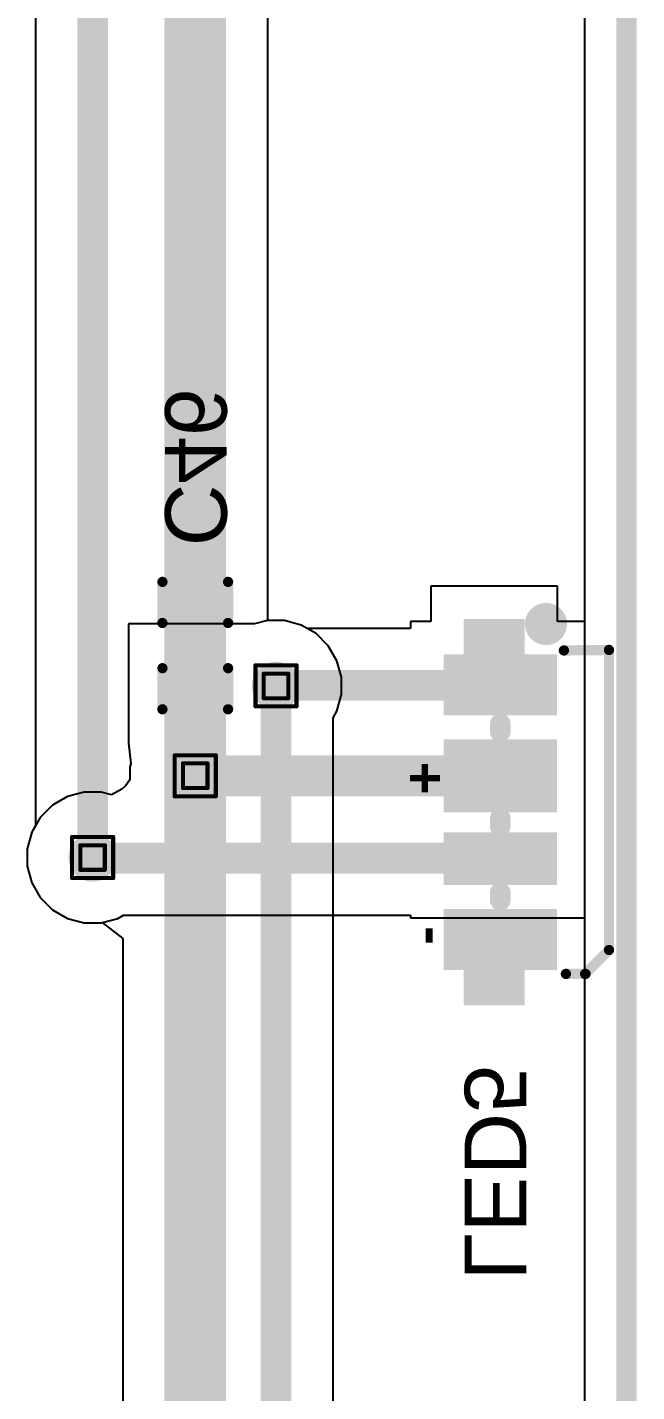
# Model space of a CAD drawing. Header units: inches. Extents: x 0 to 386, y 0 to 148.
# Drawn here: x 246.59 to 254.13, y 33.27 to 50.14 of the extents above; entities that cross this region are included whole.
import ezdxf

# ---------------------------------------------------------------- set-up
doc = ezdxf.new("R2010")
doc.units = ezdxf.units.IN
for name, color, linetype in [('Board outline', 216, 'Continuous'), ('Bottom Layer', 5, 'Continuous'), ('Bottom Overlay', 54, 'Continuous'), ('Bottom Paste', 16, 'Continuous'), ('Bottom Solder', 6, 'Continuous'), ('Drill Drawing', 1, 'Continuous'), ('Top Layer', 1, 'Continuous'), ('Via Holes', 16, 'Continuous')]:
    doc.layers.add(name, color=color, linetype=linetype)
doc.styles.add('Arial', font='', dxfattribs={"height": 0.2})
doc.styles.add('Arial_Bold', font='', dxfattribs={"height": 0.2})
doc.styles.get('Arial').set_extended_font_data('Arial')
doc.styles.get('Arial_Bold').set_extended_font_data('Arial', bold=True)

# ---------------------------------------------------------------- blocks, each defined once
blk = doc.blocks.new('SK6812SIDE_A_B_2')
at = {"layer": 'Bottom Layer'}
for points in [[(-1.85, 0.638), (-1.3, 0.638), (-1.3, -0.562), (-1.85, -0.562)], [(-0.8, 0.638), (-0.1, 0.638), (-0.1, -0.562), (-0.8, -0.562)], [(0.35, 0.638), (0.8, 0.638), (0.8, -0.562), (0.35, -0.562)], [(1.85, -0.562), (1.3, -0.562), (1.3, 0.638), (1.85, 0.638)], [(-2.285, 0.237), (-1.835, 0.237), (-1.835, -0.313), (-2.285, -0.313)], [(2.285, -0.313), (1.835, -0.313), (1.835, 0.237), (2.285, 0.237)]]:
    blk.add_hatch(color=5, dxfattribs=at).paths.add_polyline_path(points)
at = {"layer": 'Bottom Paste'}
for points in [[(-1.85, 0.638), (-1.3, 0.638), (-1.3, -0.562), (-1.85, -0.562)], [(-0.8, 0.638), (-0.1, 0.638), (-0.1, -0.562), (-0.8, -0.562)], [(0.35, 0.638), (0.8, 0.638), (0.8, -0.562), (0.35, -0.562)], [(1.85, -0.562), (1.3, -0.562), (1.3, 0.638), (1.85, 0.638)], [(-2.285, 0.237), (-1.835, 0.237), (-1.835, -0.313), (-2.285, -0.313)], [(2.285, -0.313), (1.835, -0.313), (1.835, 0.237), (2.285, 0.237)]]:
    blk.add_hatch(color=16, dxfattribs=at).paths.add_polyline_path(points)
at = {"layer": 'Bottom Solder'}
for points in [[(-1.952, 0.739), (-1.198, 0.739), (-1.198, -0.664), (-1.952, -0.664)], [(-0.902, 0.739), (0.002, 0.739), (0.002, -0.664), (-0.902, -0.664)], [(0.248, 0.739), (0.902, 0.739), (0.902, -0.664), (0.248, -0.664)], [(1.952, -0.664), (1.198, -0.664), (1.198, 0.739), (1.952, 0.739)], [(-2.387, 0.339), (-1.733, 0.339), (-1.733, -0.414), (-2.387, -0.414)], [(2.387, -0.414), (1.733, -0.414), (1.733, 0.339), (2.387, 0.339)]]:
    blk.add_hatch(color=6, dxfattribs=at).paths.add_polyline_path(points)
at = {"layer": 'Bottom Overlay'}
for points in [[(1.704, 1.383, 0.127, 0.127, 0), (-2.006, 1.383, 0.127, 0.127, 0)], [(-2, 0.825, 0.127, 0.127, 0), (-2.006, 1.383, 0.127, 0.127, 0)], [(2, 1.088, 0.127, 0.127, 0), (1.704, 1.383, 0.127, 0.127, 0)], [(2, 0.85, 0.127, 0.127, 0), (2, 1.092, 0.127, 0.127, 0)], [(-0.994, 0.038, 0.254, 0.254, 0), (-1.092, 0.038, 0.254, 0.254, 0)], [(0.078, 0.038, 0.254, 0.254, 0), (0.176, 0.038, 0.254, 0.254, 0)], [(1.09, 0.038, 0.254, 0.254, 0), (0.992, 0.038, 0.254, 0.254, 0)]]:
    blk.add_lwpolyline(points, format="xyseb", dxfattribs=at)
for points in [[(-2.038, 1.383, 0.0635, 0.0635, 1), (-1.975, 1.383, 0.0635, 0.0635, 1)], [(-2.038, 1.383, 0.0635, 0.0635, 1), (-1.975, 1.383, 0.0635, 0.0635, 1)], [(1.673, 1.383, 0.0635, 0.0635, 1), (1.736, 1.383, 0.0635, 0.0635, 1)], [(1.673, 1.383, 0.0635, 0.0635, 1), (1.736, 1.383, 0.0635, 0.0635, 1)], [(1.968, 1.088, 0.0635, 0.0635, 1), (2.032, 1.088, 0.0635, 0.0635, 1)], [(1.968, 1.092, 0.0635, 0.0635, 1), (2.032, 1.092, 0.0635, 0.0635, 1)], [(-2.193, 0.604, 0.254, 0.254, 1), (-2.46, 0.604, 0.254, 0.254, 1)], [(-2.032, 0.825, 0.0635, 0.0635, 1), (-1.968, 0.825, 0.0635, 0.0635, 1)], [(1.968, 0.85, 0.0635, 0.0635, 1), (2.032, 0.85, 0.0635, 0.0635, 1)], [(-2.524, 0.604, 0.127, 0.127, 1), (-2.397, 0.604, 0.127, 0.127, 1)], [(-2.256, 0.604, 0.127, 0.127, 1), (-2.129, 0.604, 0.127, 0.127, 1)], [(-1.156, 0.038, 0.127, 0.127, 1), (-1.029, 0.038, 0.127, 0.127, 1)], [(-1.057, 0.038, 0.127, 0.127, 1), (-0.93, 0.038, 0.127, 0.127, 1)], [(0.014, 0.038, 0.127, 0.127, 1), (0.141, 0.038, 0.127, 0.127, 1)], [(0.113, 0.038, 0.127, 0.127, 1), (0.24, 0.038, 0.127, 0.127, 1)], [(0.929, 0.038, 0.127, 0.127, 1), (1.056, 0.038, 0.127, 0.127, 1)], [(1.027, 0.038, 0.127, 0.127, 1), (1.154, 0.038, 0.127, 0.127, 1)]]:
    blk.add_lwpolyline(points, format="xyseb", close=True, dxfattribs=at)
at = {"layer": 'Bottom Overlay', "style": 'Arial_Bold', "text_generation_flag": 2}
for s, p in [('+', (-0.624, -0.652)), ('-', (1.408, -0.652))]:
    blk.add_text(s, height=0.5, rotation=-180, dxfattribs=at).set_placement(p)
blk = doc.blocks.new('C___0402_B_3')
at = {"layer": 'Bottom Layer'}
for points in [[(-0.241, 0.318), (-0.241, -0.318), (-0.699, -0.318), (-0.699, 0.318)], [(0.699, 0.318), (0.699, -0.318), (0.241, -0.318), (0.241, 0.318)]]:
    blk.add_hatch(color=5, dxfattribs=at).paths.add_polyline_path(points)
at = {"layer": 'Bottom Paste'}
for points in [[(-0.241, 0.318), (-0.241, -0.318), (-0.699, -0.318), (-0.699, 0.318)], [(0.699, 0.318), (0.699, -0.318), (0.241, -0.318), (0.241, 0.318)]]:
    blk.add_hatch(color=16, dxfattribs=at).paths.add_polyline_path(points)
at = {"layer": 'Bottom Solder'}
for points in [[(-0.181, 0.377), (-0.181, -0.377), (-0.758, -0.377), (-0.758, 0.377)], [(0.758, 0.377), (0.758, -0.377), (0.181, -0.377), (0.181, 0.377)]]:
    blk.add_hatch(color=6, dxfattribs=at).paths.add_polyline_path(points)
at = {"layer": 'Bottom Overlay'}
for points in [[(-0.787, 0.406, 0.127, 0.127, 0), (-0.279, 0.406, 0.127, 0.127, 0)], [(-0.787, -0.406, 0.127, 0.127, 0), (-0.787, 0.406, 0.127, 0.127, 0)], [(0.787, 0.406, 0.127, 0.127, 0), (0.279, 0.406, 0.127, 0.127, 0)], [(0.787, -0.406, 0.127, 0.127, 0), (0.787, 0.406, 0.127, 0.127, 0)], [(-0.279, -0.406, 0.127, 0.127, 0), (-0.787, -0.406, 0.127, 0.127, 0)], [(0.787, -0.406, 0.127, 0.127, 0), (0.279, -0.406, 0.127, 0.127, 0)]]:
    blk.add_lwpolyline(points, format="xyseb", dxfattribs=at)
for points in [[(-0.819, 0.406, 0.0635, 0.0635, 1), (-0.756, 0.406, 0.0635, 0.0635, 1)], [(-0.819, 0.406, 0.0635, 0.0635, 1), (-0.756, 0.406, 0.0635, 0.0635, 1)], [(-0.311, 0.406, 0.0635, 0.0635, 1), (-0.248, 0.406, 0.0635, 0.0635, 1)], [(0.248, 0.406, 0.0635, 0.0635, 1), (0.311, 0.406, 0.0635, 0.0635, 1)], [(0.756, 0.406, 0.0635, 0.0635, 1), (0.819, 0.406, 0.0635, 0.0635, 1)], [(0.756, 0.406, 0.0635, 0.0635, 1), (0.819, 0.406, 0.0635, 0.0635, 1)], [(-0.819, -0.406, 0.0635, 0.0635, 1), (-0.756, -0.406, 0.0635, 0.0635, 1)], [(-0.819, -0.406, 0.0635, 0.0635, 1), (-0.756, -0.406, 0.0635, 0.0635, 1)], [(-0.311, -0.406, 0.0635, 0.0635, 1), (-0.248, -0.406, 0.0635, 0.0635, 1)], [(0.248, -0.406, 0.0635, 0.0635, 1), (0.311, -0.406, 0.0635, 0.0635, 1)], [(0.756, -0.406, 0.0635, 0.0635, 1), (0.819, -0.406, 0.0635, 0.0635, 1)], [(0.756, -0.406, 0.0635, 0.0635, 1), (0.819, -0.406, 0.0635, 0.0635, 1)]]:
    blk.add_lwpolyline(points, format="xyseb", close=True, dxfattribs=at)

msp = doc.modelspace()

# ---------------------------------------------------------------- hatches: boundary and pattern name
at = {"layer": 'Bottom Layer'}
h = msp.add_hatch(color=5, dxfattribs=at)
edge = h.paths.add_edge_path()
edge.add_arc((249.665, 42.001), 0.3, 0, 360)
h = msp.add_hatch(color=5, dxfattribs=at)
edge = h.paths.add_edge_path()
edge.add_arc((248.666, 40.889), 0.3, 0, 360)
h = msp.add_hatch(color=5, dxfattribs=at)
edge = h.paths.add_edge_path()
edge.add_arc((247.396, 39.878), 0.3, 0, 360)
at = {"layer": 'Top Layer'}
h = msp.add_hatch(color=1, dxfattribs=at)
edge = h.paths.add_edge_path()
edge.add_arc((249.665, 42.001), 0.3, 0, 360)
h = msp.add_hatch(color=1, dxfattribs=at)
edge = h.paths.add_edge_path()
edge.add_arc((248.666, 40.889), 0.3, 0, 360)
h = msp.add_hatch(color=1, dxfattribs=at)
edge = h.paths.add_edge_path()
edge.add_arc((247.396, 39.878), 0.3, 0, 360)
at = {"layer": 'Via Holes'}
h = msp.add_hatch(color=7, dxfattribs=at)
edge = h.paths.add_edge_path()
edge.add_arc((249.665, 42.001), 0.15, 0, 360)
h = msp.add_hatch(color=7, dxfattribs=at)
edge = h.paths.add_edge_path()
edge.add_arc((248.666, 40.889), 0.15, 0, 360)
h = msp.add_hatch(color=7, dxfattribs=at)
edge = h.paths.add_edge_path()
edge.add_arc((247.396, 39.878), 0.15, 0, 360)

# ---------------------------------------------------------------- linework, layer by layer
at = {"layer": 'Board outline'}
msp.add_lwpolyline([(254, 2.997, 0.254, 0.254, 0), (254, 78.283, 0.254, 0.254, 0)], format="xyseb", dxfattribs=at)
at = {"layer": 'Bottom Layer'}
for p, q in [((253.482, 76.216), (253.482, 42.797)), ((253.146, 43.232), (251.58, 43.232)), ((251.58, 43.232), (251.58, 42.797)), ((253.146, 42.797), (253.146, 43.232)), ((249.399, 42.766), (247.84, 42.766)), ((247.84, 42.766), (247.84, 41.293)), ((249.559, 42.809), (249.399, 42.766)), ((249.771, 42.809), (249.559, 42.809)), ((249.977, 42.753), (249.771, 42.809)), ((250.049, 42.712), (249.977, 42.753)), ((251.33, 42.712), (250.049, 42.712)), ((251.58, 42.797), (251.33, 42.797)), ((251.33, 42.797), (251.33, 42.712)), ((253.482, 42.797), (253.146, 42.797)), ((247.84, 41.293), (247.84, 41.293)), ((247.84, 41.293), (247.87, 41.039)), ((247.87, 41.039), (247.858, 40.996)), ((247.858, 40.838), (247.808, 40.769)), ((247.858, 40.996), (247.858, 40.838)), ((247.29, 40.686), (247.084, 40.631)), ((247.502, 40.686), (247.29, 40.686)), ((247.63, 40.652), (247.502, 40.686)), ((247.756, 40.724), (247.63, 40.652)), ((247.808, 40.769), (247.756, 40.724)), ((246.9, 40.525), (246.749, 40.374)), ((247.084, 40.631), (246.9, 40.525)), ((246.749, 40.374), (246.643, 40.19)), ((246.643, 40.19), (246.588, 39.984)), ((246.588, 39.984), (246.588, 39.772)), ((246.588, 39.772), (246.643, 39.566)), ((246.643, 39.566), (246.749, 39.382)), ((246.749, 39.382), (246.9, 39.231)), ((246.9, 39.231), (247.084, 39.125)), ((247.708, 39.125), (247.78, 39.167)), ((247.78, 39.167), (251.33, 39.167)), ((251.33, 39.167), (251.33, 39.131)), ((247.084, 39.125), (247.29, 39.07)), ((247.29, 39.07), (247.502, 39.07)), ((247.502, 39.07), (247.708, 39.125)), ((251.33, 39.131), (253.482, 39.131)), ((253.482, 39.131), (253.482, 5.064))]:
    msp.add_line(p, q, dxfattribs=at)
for points in [[(248.666, 40.889, 0.381, 0.381, 0), (248.666, 42.029, 0.381, 0.381, 0)], [(249.665, 42.001, 0.381, 0.381, 0), (249.672, 42.007, 0.381, 0.381, 0)], [(249.672, 42.007, 0.381, 0.381, 0), (252.431, 42.007, 0.381, 0.381, 0)], [(252.431, 42.007, 0.381, 0.381, 0), (252.438, 42.014, 0.381, 0.381, 0)], [(248.666, 40.889, 0.508, 0.508, 0), (252.437, 40.889, 0.508, 0.508, 0)], [(247.396, 39.878, 0.381, 0.381, 0), (247.403, 39.871, 0.381, 0.381, 0)], [(247.403, 39.871, 0.381, 0.381, 0), (252.431, 39.871, 0.381, 0.381, 0)], [(252.431, 39.871, 0.381, 0.381, 0), (252.438, 39.864, 0.381, 0.381, 0)]]:
    msp.add_lwpolyline(points, format="xyseb", dxfattribs=at)
for points in [[(248.571, 42.029, 0.191, 0.191, 1), (248.761, 42.029, 0.191, 0.191, 1)], [(249.57, 42.001, 0.191, 0.191, 1), (249.76, 42.001, 0.191, 0.191, 1)], [(249.577, 42.007, 0.191, 0.191, 1), (249.767, 42.007, 0.191, 0.191, 1)], [(249.577, 42.007, 0.191, 0.191, 1), (249.767, 42.007, 0.191, 0.191, 1)], [(252.336, 42.007, 0.191, 0.191, 1), (252.526, 42.007, 0.191, 0.191, 1)], [(252.336, 42.007, 0.191, 0.191, 1), (252.526, 42.007, 0.191, 0.191, 1)], [(252.343, 42.014, 0.191, 0.191, 1), (252.533, 42.014, 0.191, 0.191, 1)], [(248.539, 40.889, 0.254, 0.254, 1), (248.793, 40.889, 0.254, 0.254, 1)], [(248.571, 40.889, 0.191, 0.191, 1), (248.761, 40.889, 0.191, 0.191, 1)], [(252.31, 40.889, 0.254, 0.254, 1), (252.564, 40.889, 0.254, 0.254, 1)], [(247.301, 39.878, 0.191, 0.191, 1), (247.491, 39.878, 0.191, 0.191, 1)], [(247.308, 39.871, 0.191, 0.191, 1), (247.498, 39.871, 0.191, 0.191, 1)], [(247.308, 39.871, 0.191, 0.191, 1), (247.498, 39.871, 0.191, 0.191, 1)], [(252.336, 39.871, 0.191, 0.191, 1), (252.526, 39.871, 0.191, 0.191, 1)], [(252.336, 39.871, 0.191, 0.191, 1), (252.526, 39.871, 0.191, 0.191, 1)], [(252.343, 39.864, 0.191, 0.191, 1), (252.533, 39.864, 0.191, 0.191, 1)]]:
    msp.add_lwpolyline(points, format="xyseb", close=True, dxfattribs=at)
at = {"layer": 'Drill Drawing'}
for points in [[(249.411, 42.255, 0.0508, 0.0508, 0), (249.919, 42.255, 0.0508, 0.0508, 0)], [(249.411, 41.747, 0.0508, 0.0508, 0), (249.411, 42.255, 0.0508, 0.0508, 0)], [(249.919, 41.747, 0.0508, 0.0508, 0), (249.919, 42.255, 0.0508, 0.0508, 0)], [(249.513, 42.153, 0.0508, 0.0508, 0), (249.817, 42.153, 0.0508, 0.0508, 0)], [(249.513, 41.848, 0.0508, 0.0508, 0), (249.513, 42.153, 0.0508, 0.0508, 0)], [(249.817, 41.848, 0.0508, 0.0508, 0), (249.817, 42.153, 0.0508, 0.0508, 0)], [(249.513, 41.848, 0.0508, 0.0508, 0), (249.817, 41.848, 0.0508, 0.0508, 0)], [(249.411, 41.747, 0.0508, 0.0508, 0), (249.919, 41.747, 0.0508, 0.0508, 0)], [(248.412, 41.143, 0.0508, 0.0508, 0), (248.92, 41.143, 0.0508, 0.0508, 0)], [(248.412, 40.635, 0.0508, 0.0508, 0), (248.412, 41.143, 0.0508, 0.0508, 0)], [(248.92, 40.635, 0.0508, 0.0508, 0), (248.92, 41.143, 0.0508, 0.0508, 0)], [(248.514, 41.042, 0.0508, 0.0508, 0), (248.818, 41.042, 0.0508, 0.0508, 0)], [(248.514, 40.737, 0.0508, 0.0508, 0), (248.514, 41.042, 0.0508, 0.0508, 0)], [(248.818, 40.737, 0.0508, 0.0508, 0), (248.818, 41.042, 0.0508, 0.0508, 0)], [(248.514, 40.737, 0.0508, 0.0508, 0), (248.818, 40.737, 0.0508, 0.0508, 0)], [(248.412, 40.635, 0.0508, 0.0508, 0), (248.92, 40.635, 0.0508, 0.0508, 0)], [(247.142, 40.132, 0.0508, 0.0508, 0), (247.65, 40.132, 0.0508, 0.0508, 0)], [(247.142, 39.624, 0.0508, 0.0508, 0), (247.142, 40.132, 0.0508, 0.0508, 0)], [(247.65, 39.624, 0.0508, 0.0508, 0), (247.65, 40.132, 0.0508, 0.0508, 0)], [(247.244, 40.03, 0.0508, 0.0508, 0), (247.548, 40.03, 0.0508, 0.0508, 0)], [(247.244, 39.726, 0.0508, 0.0508, 0), (247.244, 40.03, 0.0508, 0.0508, 0)], [(247.548, 39.726, 0.0508, 0.0508, 0), (247.548, 40.03, 0.0508, 0.0508, 0)], [(247.142, 39.624, 0.0508, 0.0508, 0), (247.65, 39.624, 0.0508, 0.0508, 0)], [(247.244, 39.726, 0.0508, 0.0508, 0), (247.548, 39.726, 0.0508, 0.0508, 0)]]:
    msp.add_lwpolyline(points, format="xyseb", dxfattribs=at)
for points in [[(249.398, 42.255, 0.0254, 0.0254, 1), (249.424, 42.255, 0.0254, 0.0254, 1)], [(249.398, 42.255, 0.0254, 0.0254, 1), (249.424, 42.255, 0.0254, 0.0254, 1)], [(249.906, 42.255, 0.0254, 0.0254, 1), (249.932, 42.255, 0.0254, 0.0254, 1)], [(249.906, 42.255, 0.0254, 0.0254, 1), (249.932, 42.255, 0.0254, 0.0254, 1)], [(249.5, 42.153, 0.0254, 0.0254, 1), (249.525, 42.153, 0.0254, 0.0254, 1)], [(249.5, 42.153, 0.0254, 0.0254, 1), (249.525, 42.153, 0.0254, 0.0254, 1)], [(249.805, 42.153, 0.0254, 0.0254, 1), (249.83, 42.153, 0.0254, 0.0254, 1)], [(249.805, 42.153, 0.0254, 0.0254, 1), (249.83, 42.153, 0.0254, 0.0254, 1)], [(249.5, 41.848, 0.0254, 0.0254, 1), (249.525, 41.848, 0.0254, 0.0254, 1)], [(249.5, 41.848, 0.0254, 0.0254, 1), (249.525, 41.848, 0.0254, 0.0254, 1)], [(249.805, 41.848, 0.0254, 0.0254, 1), (249.83, 41.848, 0.0254, 0.0254, 1)], [(249.805, 41.848, 0.0254, 0.0254, 1), (249.83, 41.848, 0.0254, 0.0254, 1)], [(249.398, 41.747, 0.0254, 0.0254, 1), (249.424, 41.747, 0.0254, 0.0254, 1)], [(249.398, 41.747, 0.0254, 0.0254, 1), (249.424, 41.747, 0.0254, 0.0254, 1)], [(249.906, 41.747, 0.0254, 0.0254, 1), (249.932, 41.747, 0.0254, 0.0254, 1)], [(249.906, 41.747, 0.0254, 0.0254, 1), (249.932, 41.747, 0.0254, 0.0254, 1)], [(248.399, 41.143, 0.0254, 0.0254, 1), (248.425, 41.143, 0.0254, 0.0254, 1)], [(248.399, 41.143, 0.0254, 0.0254, 1), (248.425, 41.143, 0.0254, 0.0254, 1)], [(248.907, 41.143, 0.0254, 0.0254, 1), (248.933, 41.143, 0.0254, 0.0254, 1)], [(248.907, 41.143, 0.0254, 0.0254, 1), (248.933, 41.143, 0.0254, 0.0254, 1)], [(248.501, 41.042, 0.0254, 0.0254, 1), (248.526, 41.042, 0.0254, 0.0254, 1)], [(248.501, 41.042, 0.0254, 0.0254, 1), (248.526, 41.042, 0.0254, 0.0254, 1)], [(248.806, 41.042, 0.0254, 0.0254, 1), (248.831, 41.042, 0.0254, 0.0254, 1)], [(248.806, 41.042, 0.0254, 0.0254, 1), (248.831, 41.042, 0.0254, 0.0254, 1)], [(248.501, 40.737, 0.0254, 0.0254, 1), (248.526, 40.737, 0.0254, 0.0254, 1)], [(248.501, 40.737, 0.0254, 0.0254, 1), (248.526, 40.737, 0.0254, 0.0254, 1)], [(248.806, 40.737, 0.0254, 0.0254, 1), (248.831, 40.737, 0.0254, 0.0254, 1)], [(248.806, 40.737, 0.0254, 0.0254, 1), (248.831, 40.737, 0.0254, 0.0254, 1)], [(248.399, 40.635, 0.0254, 0.0254, 1), (248.425, 40.635, 0.0254, 0.0254, 1)], [(248.399, 40.635, 0.0254, 0.0254, 1), (248.425, 40.635, 0.0254, 0.0254, 1)], [(248.907, 40.635, 0.0254, 0.0254, 1), (248.933, 40.635, 0.0254, 0.0254, 1)], [(248.907, 40.635, 0.0254, 0.0254, 1), (248.933, 40.635, 0.0254, 0.0254, 1)], [(247.129, 40.132, 0.0254, 0.0254, 1), (247.155, 40.132, 0.0254, 0.0254, 1)], [(247.129, 40.132, 0.0254, 0.0254, 1), (247.155, 40.132, 0.0254, 0.0254, 1)], [(247.637, 40.132, 0.0254, 0.0254, 1), (247.663, 40.132, 0.0254, 0.0254, 1)], [(247.637, 40.132, 0.0254, 0.0254, 1), (247.663, 40.132, 0.0254, 0.0254, 1)], [(247.231, 40.03, 0.0254, 0.0254, 1), (247.256, 40.03, 0.0254, 0.0254, 1)], [(247.231, 40.03, 0.0254, 0.0254, 1), (247.256, 40.03, 0.0254, 0.0254, 1)], [(247.536, 40.03, 0.0254, 0.0254, 1), (247.561, 40.03, 0.0254, 0.0254, 1)], [(247.536, 40.03, 0.0254, 0.0254, 1), (247.561, 40.03, 0.0254, 0.0254, 1)], [(247.129, 39.624, 0.0254, 0.0254, 1), (247.155, 39.624, 0.0254, 0.0254, 1)], [(247.129, 39.624, 0.0254, 0.0254, 1), (247.155, 39.624, 0.0254, 0.0254, 1)], [(247.231, 39.726, 0.0254, 0.0254, 1), (247.256, 39.726, 0.0254, 0.0254, 1)], [(247.231, 39.726, 0.0254, 0.0254, 1), (247.256, 39.726, 0.0254, 0.0254, 1)], [(247.536, 39.726, 0.0254, 0.0254, 1), (247.561, 39.726, 0.0254, 0.0254, 1)], [(247.536, 39.726, 0.0254, 0.0254, 1), (247.561, 39.726, 0.0254, 0.0254, 1)], [(247.637, 39.624, 0.0254, 0.0254, 1), (247.663, 39.624, 0.0254, 0.0254, 1)], [(247.637, 39.624, 0.0254, 0.0254, 1), (247.663, 39.624, 0.0254, 0.0254, 1)]]:
    msp.add_lwpolyline(points, format="xyseb", close=True, dxfattribs=at)
at = {"layer": 'Top Layer'}
for p, q in [((253.482, 76.216), (253.482, 5.064)), ((246.691, 69.611), (246.691, 40.274)), ((249.563, 42.809), (249.563, 69.49)), ((249.771, 42.809), (249.563, 42.809)), ((249.977, 42.753), (249.771, 42.809)), ((250.161, 42.647), (249.977, 42.753)), ((250.312, 42.497), (250.161, 42.647)), ((250.418, 42.312), (250.312, 42.497)), ((250.473, 42.107), (250.418, 42.312)), ((250.473, 41.894), (250.473, 42.107)), ((250.418, 41.689), (250.473, 41.894)), ((250.37, 41.605), (250.418, 41.689)), ((250.37, 12.415), (250.37, 41.605)), ((246.643, 40.19), (246.588, 39.984)), ((246.691, 40.274), (246.643, 40.19)), ((246.588, 39.984), (246.588, 39.772)), ((246.588, 39.772), (246.643, 39.566)), ((246.643, 39.566), (246.749, 39.382)), ((246.749, 39.382), (246.9, 39.231)), ((246.9, 39.231), (247.084, 39.125)), ((247.084, 39.125), (247.29, 39.07)), ((247.29, 39.07), (247.502, 39.07)), ((247.502, 39.07), (247.515, 39.073)), ((247.515, 39.073), (247.769, 38.879)), ((247.769, 38.879), (247.769, 12.457))]:
    msp.add_line(p, q, dxfattribs=at)
for points in [[(248.666, 40.889, 0.762, 0.762, 0), (248.666, 69.49, 0.762, 0.762, 0)], [(247.396, 39.878, 0.381, 0.381, 0), (247.396, 69.611, 0.381, 0.381, 0)], [(249.665, 12.415, 0.381, 0.381, 0), (249.665, 42.001, 0.381, 0.381, 0)], [(248.666, 40.08, 0.762, 0.762, 0), (248.666, 40.889, 0.762, 0.762, 0)], [(248.666, 12.457, 0.762, 0.762, 0), (248.666, 40.08, 0.762, 0.762, 0)]]:
    msp.add_lwpolyline(points, format="xyseb", dxfattribs=at)
for points in [[(249.57, 42.001, 0.191, 0.191, 1), (249.76, 42.001, 0.191, 0.191, 1)], [(248.475, 40.889, 0.381, 0.381, 1), (248.856, 40.889, 0.381, 0.381, 1)], [(248.475, 40.889, 0.381, 0.381, 1), (248.856, 40.889, 0.381, 0.381, 1)], [(248.475, 40.08, 0.381, 0.381, 1), (248.856, 40.08, 0.381, 0.381, 1)], [(248.475, 40.08, 0.381, 0.381, 1), (248.856, 40.08, 0.381, 0.381, 1)], [(247.301, 39.878, 0.191, 0.191, 1), (247.491, 39.878, 0.191, 0.191, 1)]]:
    msp.add_lwpolyline(points, format="xyseb", close=True, dxfattribs=at)

# ---------------------------------------------------------------- block references
at = {"rotation": 270}
for name, p in [('C___0402_B_3', (248.666, 42.499)), ('SK6812SIDE_A_B_2', (252.401, 40.439))]:
    msp.add_blockref(name, p, dxfattribs=at)

# ---------------------------------------------------------------- texts
at = {"layer": 'Bottom Overlay', "style": 'Arial', "text_generation_flag": 2}
for s, p in [('C46', (248.293, 43.727)), ('LED5', (251.999, 34.649))]:
    msp.add_text(s, height=0.762, rotation=270, dxfattribs=at).set_placement(p)

doc.saveas('drawing.dxf')
